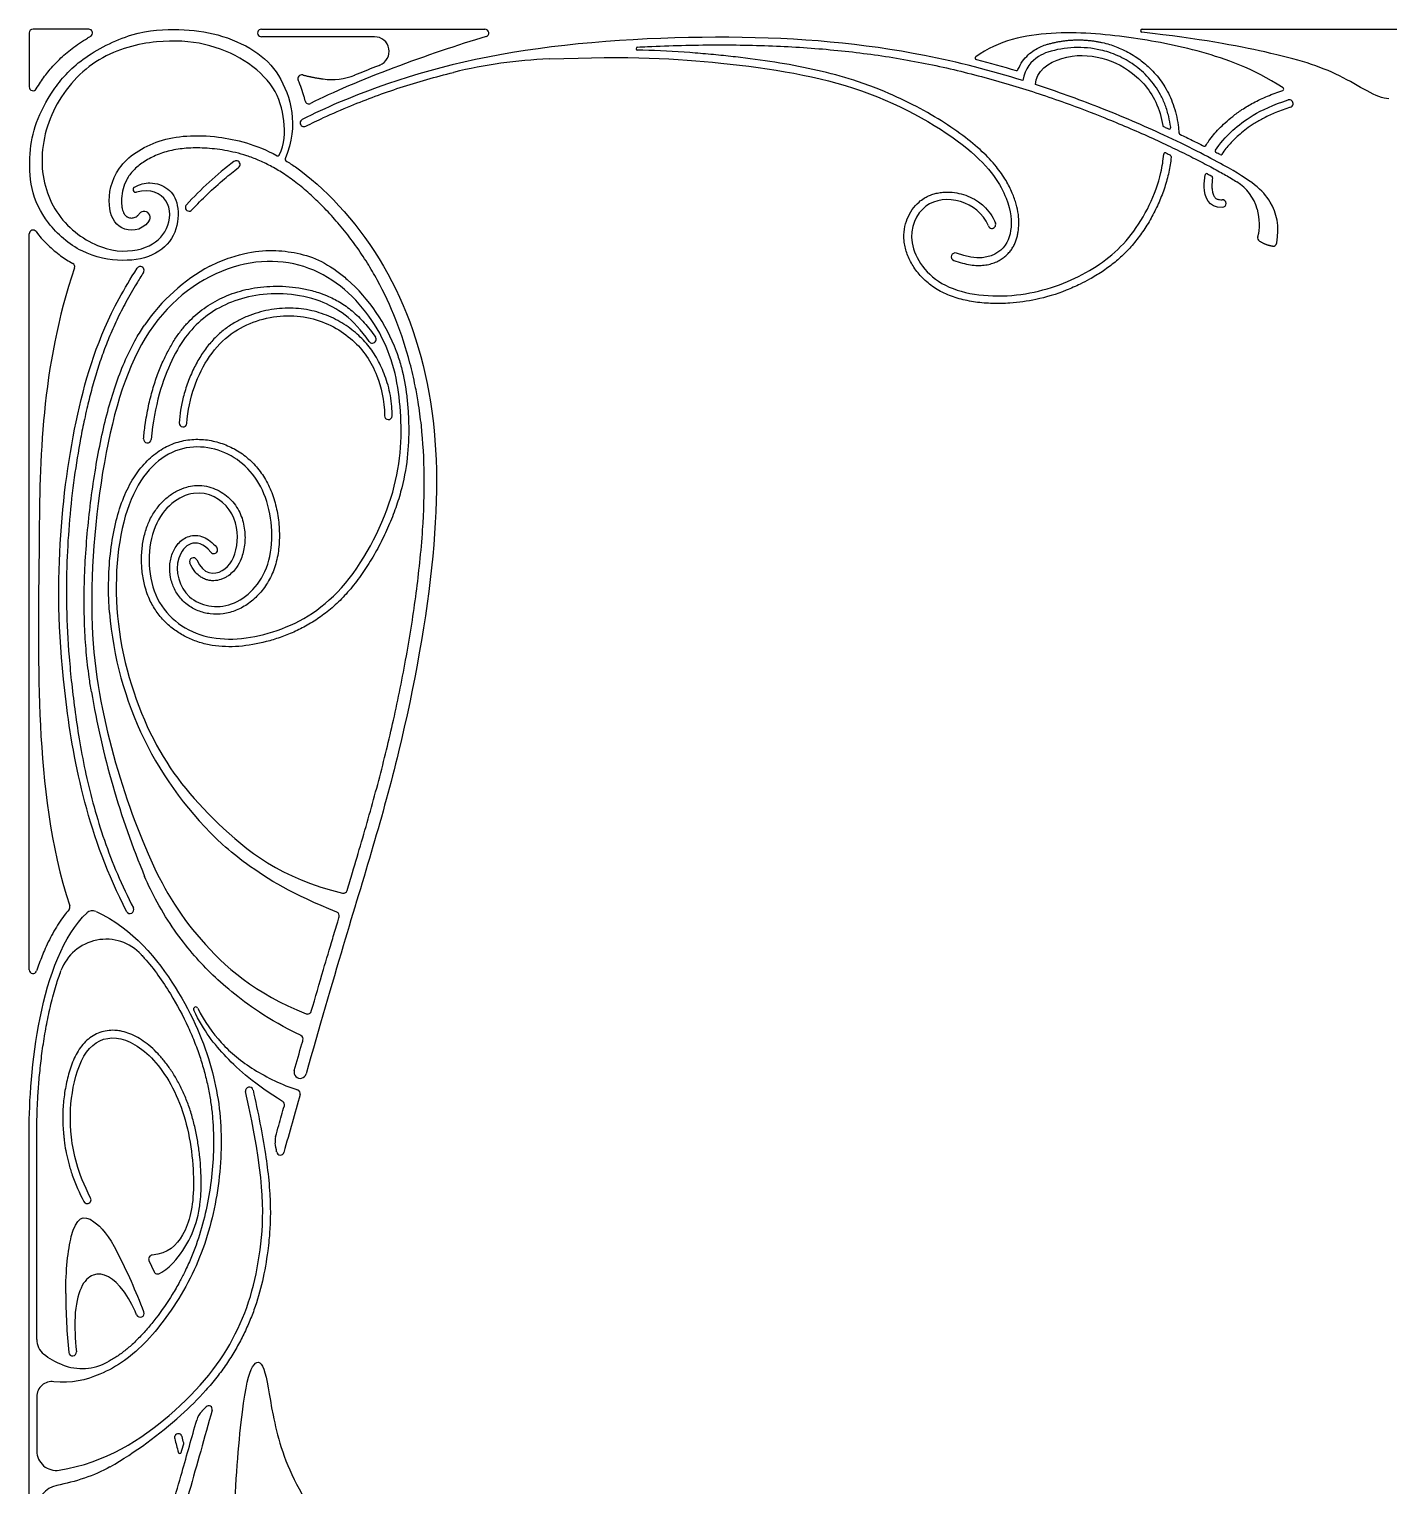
# Model space of a CAD drawing. Header units: millimetres. Extents: x -100 to 100, y -104 to 91.
# Drawn here: x -53.48 to -30.5, y 66.72 to 91.35 of the extents above; entities that cross this region are included whole.
import ezdxf

# ---------------------------------------------------------------- set-up
doc = ezdxf.new("R2010")
doc.units = ezdxf.units.MM
doc.header["$MEASUREMENT"] = 0
doc.layers.add('Layer 03', color=5, linetype='Continuous')

msp = doc.modelspace()

# ---------------------------------------------------------------- linework, layer by layer
at = {"layer": 'Layer 03'}
for p, q in [((-53.481, 91.287), (-53.481, 90.376)), ((-52.475, 91.352), (-53.416, 91.352)), ((-49.554, 91.352), (-45.776, 91.352)), ((-47.642, 91.223), (-49.554, 91.223)), ((-34.666, 91.352), (-30.495, 91.352)), ((-30.495, 91.352), (-26.324, 91.352)), ((-48.9, 89.768), (-48.9, 89.767)), ((-50.84, 88.332), (-50.84, 88.332)), ((-53.481, 75.449), (-53.481, 87.89)), ((-51.614, 87.337), (-51.614, 87.337)), ((-53.481, 62.959), (-53.481, 72.735)), ((-53.352, 69.2), (-53.352, 72.735)), ((-51.456, 70.535), (-51.37, 70.345)), ((-53.352, 68.233), (-53.352, 67.315))]:
    msp.add_line(p, q, dxfattribs=at)
for centre, radius, start, end in [((-53.416, 91.287), 0.0645, 90, 180), ((-52.475, 91.287), 0.0645, 299.6212, 90), ((-49.554, 91.287), 0.0645, 90, 238.6976), ((-49.554, 91.287), 0.0645, 238.6976, 270), ((-47.642, 90.976), 0.247, 291.1677, 90.0002), ((-45.776, 91.287), 0.0645, 286.4208, 90), ((-34.666, 91.326), 0.0258, 90, 263.4278), ((-43.196, 91.022), 0.0258, 93.1375, 268.833), ((-37.462, 90.864), 0.0258, 125.7239, 255.6041), ((-35.747, 89.318), 1.723, 77.3118, 107.2564), ((-44.377, 82.759), 8.095, 92.2374, 103.7803), ((-36.789, 90.676), 0.0258, 253.278, 337.884), ((-48.873, 90.515), 0.0645, 75.7777, 204.3311), ((-48.366, 91.521), 1.022, 261.7731, 292.4586), ((-53.416, 90.376), 0.0645, 180, 254.7076), ((-53.416, 90.376), 0.0645, 254.7076, 328.3338), ((-48.752, 90.154), 0.0645, 192.7558, 297.0007), ((-32.298, 90.34), 0.0258, 288.6233, 57.5904), ((-32.178, 90.094), 0.0645, 288.1527, 108.1527), ((-48.835, 89.768), 0.0645, 116.7289, 180.6648), ((-48.835, 89.768), 0.0645, 180.6642, 296.7285), ((-34.293, 89.728), 0.0258, 189.2476, 245.2608), ((-34.209, 89.689), 0.0258, 244.993, 7.6841), ((-34.017, 89.599), 0.0258, 184.6565, 244.3588), ((-49.275, 89.235), 0.0258, 241.5771, 333.9088), ((-49.129, 89.15), 0.0258, 157.1469, 238.4034), ((-34.275, 89.236), 0.0258, 64.5926, 175.2788), ((-34.201, 89.2), 0.0258, 354.5368, 64.335), ((-33.613, 89.398), 0.0258, 242.8943, 328.133), ((-33.406, 89.29), 0.0258, 147.3105, 242.0102), ((-33.337, 89.253), 0.0258, 241.6791, 326.9723), ((-49.98, 89.062), 0.0645, 74.9178, 127.2476), ((-49.98, 89.062), 0.0645, 307.2413, 74.9091), ((-33.573, 88.883), 0.0258, 61.826, 169.1113), ((-51.679, 88.64), 0.0458, 122.3521, 285.2969), ((-33.502, 88.844), 0.0258, 350.7367, 61.4508), ((-33.475, 88.111), 0.777, 14.721, 58.0011), ((-33.312, 88.404), 0.0645, 272.6543, 92.6543), ((-51.538, 88.168), 0.103, 322.3058, 142.3058), ((-50.776, 88.339), 0.0645, 137.0721, 186.3487), ((-50.776, 88.339), 0.0645, 186.3479, 317.0773), ((-53.416, 87.89), 0.0645, 37.2809, 180), ((-37.206, 88.048), 0.0645, 201.9038, 21.9038), ((-32.65, 87.826), 0.0645, 166.2205, 236.5293), ((-32.452, 87.748), 0.0645, 261.0136, 349.9409), ((-37.829, 87.503), 0.0645, 69.9114, 249.9114), ((-52.773, 87.335), 0.0645, 341.02, 61.8025), ((-51.602, 87.274), 0.0645, 100.4056, 147.1616), ((-51.602, 87.274), 0.0645, 327.1618, 100.4063), ((-48.931, 84.576), 3.146, 118.4115, 145.627), ((-50.143, 84.838), 3.061, 20.3928, 48.2327), ((-47.681, 86.109), 0.0645, 214.671, 34.671), ((-47.411, 84.815), 0.0645, 179.2932, 359.2932), ((-50.881, 84.691), 0.0645, 175.8778, 355.8668), ((-51.483, 84.42), 0.0645, 174.6057, 354.6057), ((-50.36, 82.549), 0.0645, 220.438, 40.438), ((-50.705, 82.351), 0.0645, 24.0498, 204.0498), ((-46.187, 81.957), 5.953, 184.498, 227.4827), ((-38.429, 82.492), 14.194, 189.4941, 202.6441), ((-48.168, 76.809), 0.0645, 257.0394, 343.2645), ((-52.856, 76.509), 0.0645, 319.2006, 18.1776), ((-52.41, 76.312), 0.137, 64.7101, 133.3093), ((-51.777, 76.465), 0.0645, 207.3777, 27.3777), ((-48.302, 76.364), 0.0645, 343.2663, 68.1623), ((-52.181, 75.154), 0.812, 42.691, 159.7913), ((-53.416, 75.449), 0.0645, 180, 341.5514), ((-50.666, 74.784), 0.0373, 26.2715, 206.2715), ((-48.773, 74.766), 0.0645, 248.642, 343.8539), ((-48.914, 74.279), 0.0645, 343.9908, 64.1522), ((-48.9, 73.717), 0.103, 164.1129, 344.1129), ((-49.76, 73.403), 0.0645, 12.668, 192.665), ((-48.962, 73.357), 0.0645, 344.1841, 72.0408), ((-49.229, 73.169), 0.0645, 344.2288, 58.2479), ((-49.081, 72.561), 0.243, 164.3142, 189.429), ((-49.235, 72.379), 0.0625, 188.6463, 344.3413), ((-52.499, 71.561), 0.0645, 207.1811, 27.1811), ((-52.384, 71.701), 1.803, 317.9533, 351.4581), ((-61.581, 65.802), 10.758, 21.0558, 26.9419), ((-51.397, 70.561), 0.0645, 95.4603, 204.4008), ((-51.311, 70.372), 0.0645, 204.4008, 299.82), ((-43.088, 69.983), 9.774, 180.0387, 185.8955), ((-51.603, 69.643), 0.0665, 202.9412, 21.0558), ((-53.026, 69.2), 0.325, 180, 229.9809), ((-52.747, 68.985), 0.0645, 185.893, 5.729), ((-52.591, 69.627), 0.919, 249.1801, 298.6282), ((-53.096, 68.233), 0.255, 82.3464, 179.9996), ((-50.312, 67.743), 0.349, 134.9748, 164.348), ((-50.446, 68.02), 0.06, 344.3758, 136.0302), ((-55.732, 73.272), 7.201, 300.159, 311.9807), ((-50.959, 67.54), 0.0645, 14.9902, 194.9935), ((-53.023, 67.315), 0.329, 179.9999, 278.9091), ((-50.935, 67.297), 0.0258, 194.769, 344.2664), ((-50.893, 67.443), 0.0258, 344.2786, 14.8904), ((-52.929, 66.317), 0.423, 101.4645, 180)]:
    msp.add_arc(centre, radius, start, end, dxfattribs=at)
for points, knots in [([(-51.703, 88.679), (-51.612, 88.737), (-51.4, 88.777), (-51.114, 88.674), (-50.944, 88.412), (-50.969, 87.895), (-51.307, 87.522), (-51.877, 87.399), (-52.61, 87.536), (-53.206, 88.065), (-53.475, 88.654), (-53.481, 89.265), (-53.389, 89.764), (-53.095, 90.323), (-52.647, 90.854), (-51.726, 91.326), (-50.918, 91.365), (-50.297, 91.287), (-49.637, 91.007), (-49.242, 90.604), (-48.992, 89.978), (-49.03, 89.453), (-49.153, 89.16)], [4533.572886, 4533.572886, 4533.572886, 4533.572886, 4535.377105, 4537.842218, 4540.307331, 4542.772444, 4545.237557, 4547.70267, 4550.167782, 4552.632895, 4555.098008, 4557.563121, 4560.028234, 4562.493347, 4564.95846, 4567.423573, 4569.888685, 4572.353798, 4574.818911, 4577.284024, 4579.749137, 4582.158384, 4582.158384, 4582.158384, 4582.158384]), ([(-53.361, 90.342), (-53.338, 90.38), (-53.27, 90.486), (-53.145, 90.657), (-52.968, 90.851), (-52.792, 91.002), (-52.631, 91.117), (-52.525, 91.184), (-52.462, 91.221), (-52.444, 91.231)], [-125.574604, -125.574604, -125.574604, -125.574604, -125.056202, -124.113016, -123.11215, -122.012085, -121.418934, -120.80395, -120.56336, -120.56336, -120.56336, -120.56336]), ([(-49.252, 89.224), (-49.161, 89.408), (-49.145, 89.823), (-49.306, 90.375), (-49.816, 90.85), (-50.498, 91.13), (-51.285, 91.187), (-52.338, 90.94), (-53.138, 90.062), (-53.357, 88.97), (-52.986, 88.059), (-52.158, 87.544), (-51.456, 87.624), (-51.112, 87.94), (-51.061, 88.483), (-51.428, 88.661), (-51.666, 88.596)], [4488.522848, 4488.522848, 4488.522848, 4488.522848, 4491.601029, 4494.813236, 4498.025442, 4501.237649, 4504.449856, 4507.662062, 4510.874269, 4514.086476, 4517.298682, 4520.510889, 4523.723096, 4526.935302, 4530.147509, 4533.067752, 4533.067752, 4533.067752, 4533.067752]), ([(-36.685, 90.483), (-37.218, 90.648), (-38.798, 91.06), (-41.525, 91.3), (-45.493, 91.067), (-47.651, 90.393), (-48.667, 89.925), (-48.864, 89.826)], [1390.465528, 1390.465528, 1390.465528, 1390.465528, 1395.910581, 1405.887777, 1415.864973, 1425.842169, 1428.363608, 1428.363608, 1428.363608, 1428.363608]), ([(-32.284, 90.362), (-32.807, 90.694), (-33.726, 91.013), (-34.863, 91.226), (-36.18, 91.349), (-37.09, 91.163), (-37.477, 90.885)], [307.847438, 307.847438, 307.847438, 307.847438, 312.974398, 318.459595, 323.944793, 329.228873, 329.228873, 329.228873, 329.228873]), ([(-35.34, 91.125), (-35.299, 91.116), (-35.182, 91.085), (-34.983, 91.009), (-34.762, 90.883), (-34.549, 90.714), (-34.392, 90.543), (-34.278, 90.374), (-34.202, 90.232), (-34.138, 90.076), (-34.089, 89.907), (-34.058, 89.746), (-34.047, 89.64), (-34.043, 89.596)], [338.323107, 338.323107, 338.323107, 338.323107, 338.811702, 339.727785, 340.799032, 341.752939, 342.889412, 343.490405, 344.114361, 344.763807, 345.442993, 346.161177, 346.673193, 346.673193, 346.673193, 346.673193]), ([(-30.495, 90.176), (-30.697, 90.176), (-31.293, 90.614), (-32.361, 90.942), (-33.683, 91.187), (-34.669, 91.3)], [386.54116, 386.54116, 386.54116, 386.54116, 392.893825, 399.246491, 404.766156, 404.766156, 404.766156, 404.766156]), ([(-44.693, 90.848), (-43.307, 90.902), (-41.634, 90.801), (-39.332, 90.435), (-37.39, 89.288), (-36.889, 88.441), (-36.854, 87.927), (-37.028, 87.545), (-37.446, 87.432), (-37.807, 87.564)], [1445.811034, 1445.811034, 1445.811034, 1445.811034, 1451.151126, 1457.295503, 1463.439881, 1469.584259, 1475.728637, 1481.873015, 1488.017392, 1488.017392, 1488.017392, 1488.017392]), ([(-43.198, 91.048), (-43.141, 91.051), (-42.701, 91.074), (-42.075, 91.089), (-41.326, 91.083), (-40.615, 91.059), (-39.758, 90.998), (-38.922, 90.885), (-38.272, 90.763), (-37.636, 90.621), (-36.864, 90.412), (-36.034, 90.137), (-35.26, 89.843), (-34.67, 89.59), (-34.199, 89.372), (-33.887, 89.22), (-33.609, 89.078), (-33.369, 88.949), (-33.191, 88.848), (-33.094, 88.789), (-33.063, 88.77)], [1524.557503, 1524.557503, 1524.557503, 1524.557503, 1525.215447, 1529.682407, 1531.839211, 1533.929896, 1537.951361, 1541.828591, 1543.739817, 1545.643238, 1549.401549, 1553.038584, 1555.81249, 1559.031904, 1560.500134, 1561.850732, 1563.065686, 1564.126761, 1565.020101, 1565.444951, 1565.444951, 1565.444951, 1565.444951]), ([(-37.851, 87.443), (-37.803, 87.425), (-37.71, 87.395), (-37.574, 87.366), (-37.45, 87.355), (-37.337, 87.359), (-37.235, 87.378), (-37.146, 87.408), (-37.067, 87.448), (-37, 87.494), (-36.942, 87.545), (-36.892, 87.602), (-36.851, 87.662), (-36.807, 87.746), (-36.779, 87.835), (-36.757, 87.948), (-36.746, 88.069), (-36.755, 88.226), (-36.793, 88.4), (-36.862, 88.592), (-36.97, 88.808), (-37.138, 89.046), (-37.381, 89.304), (-37.712, 89.574), (-38.127, 89.85), (-38.616, 90.12), (-39.096, 90.334), (-39.613, 90.517), (-40.158, 90.663), (-40.798, 90.786), (-41.344, 90.86), (-41.733, 90.903), (-42.018, 90.931), (-42.457, 90.969), (-42.871, 90.989), (-43.166, 90.996), (-43.197, 90.997)], [1488.80279, 1488.80279, 1488.80279, 1488.80279, 1489.402208, 1489.9356, 1490.414498, 1490.848741, 1491.246433, 1491.612752, 1491.950644, 1492.262775, 1492.561321, 1492.850652, 1493.132583, 1493.4085, 1493.948386, 1494.21533, 1494.752694, 1495.358987, 1496.036504, 1496.81101, 1497.731647, 1498.841943, 1500.191121, 1501.84221, 1503.798266, 1505.987875, 1508.333657, 1509.899747, 1512.363112, 1514.888794, 1517.483069, 1518.766671, 1519.435973, 1520.815283, 1523.89815, 1524.250856, 1524.250856, 1524.250856, 1524.250856]), ([(-36.765, 90.667), (-36.742, 90.721), (-36.694, 90.809), (-36.598, 90.917), (-36.469, 91.016), (-36.364, 91.066), (-36.296, 91.087)], [332.306512, 332.306512, 332.306512, 332.306512, 332.91934, 333.478157, 333.991962, 334.829675, 334.829675, 334.829675, 334.829675]), ([(-36.258, 90.964), (-36.314, 90.946), (-36.492, 90.862), (-36.645, 90.692), (-36.685, 90.483)], [1387.870404, 1387.870404, 1387.870404, 1387.870404, 1388.652816, 1390.465528, 1390.465528, 1390.465528, 1390.465528]), ([(-36.471, 90.415), (-36.463, 90.642), (-36.029, 90.935), (-35.33, 90.91), (-34.734, 90.595), (-34.411, 90.154), (-34.33, 89.794), (-34.318, 89.724)], [1360.948963, 1360.948963, 1360.948963, 1360.948963, 1364.60624, 1368.263518, 1371.920795, 1375.578073, 1376.408276, 1376.408276, 1376.408276, 1376.408276]), ([(-34.183, 89.693), (-34.191, 89.753), (-34.215, 89.88), (-34.27, 90.065), (-34.349, 90.241), (-34.444, 90.395), (-34.553, 90.53), (-34.711, 90.684), (-34.93, 90.841), (-35.171, 90.947), (-35.321, 90.989), (-35.368, 90.999)], [1377.078866, 1377.078866, 1377.078866, 1377.078866, 1377.791118, 1378.581215, 1379.320144, 1380.018967, 1380.686872, 1381.330808, 1382.580406, 1383.813194, 1384.379382, 1384.379382, 1384.379382, 1384.379382]), ([(-47.975, 90.577), (-47.858, 90.625), (-47.717, 90.682), (-47.576, 90.737), (-47.553, 90.746)], [325.237067, 325.237067, 325.237067, 325.237067, 326.714341, 327.001427, 327.001427, 327.001427, 327.001427]), ([(-48.827, 90.189), (-48.828, 90.194), (-48.855, 90.297), (-48.891, 90.397), (-48.932, 90.488)], [319.921399, 319.921399, 319.921399, 319.921399, 319.990182, 321.153042, 321.153042, 321.153042, 321.153042]), ([(-48.806, 89.711), (-48.707, 89.761), (-48.454, 89.882), (-47.927, 90.111), (-47.197, 90.38), (-46.61, 90.547), (-46.306, 90.621)], [1429.149075, 1429.149075, 1429.149075, 1429.149075, 1430.44568, 1432.405047, 1435.837217, 1439.488589, 1439.488589, 1439.488589, 1439.488589]), ([(-34.299, 89.56), (-34.635, 89.716), (-35.326, 90.016), (-36.104, 90.296), (-36.471, 90.415)], [1595.428373, 1595.428373, 1595.428373, 1595.428373, 1599.970302, 1603.769286, 1603.769286, 1603.769286, 1603.769286]), ([(-33.591, 89.384), (-33.574, 89.411), (-33.508, 89.511), (-33.397, 89.64), (-33.258, 89.774), (-33.129, 89.885), (-32.972, 90), (-32.775, 90.116), (-32.544, 90.224), (-32.376, 90.287), (-32.289, 90.316)], [301.295145, 301.295145, 301.295145, 301.295145, 301.655153, 302.689489, 303.265143, 303.91121, 304.661967, 305.535417, 306.558042, 307.622348, 307.622348, 307.622348, 307.622348]), ([(-33.427, 89.304), (-33.356, 89.415), (-33.137, 89.668), (-32.704, 89.99), (-32.198, 90.155)], [64.309652, 64.309652, 64.309652, 64.309652, 66.30661, 68.995756, 68.995756, 68.995756, 68.995756]), ([(-32.158, 90.033), (-32.242, 90.005), (-32.395, 89.95), (-32.6, 89.856), (-32.766, 89.763), (-32.899, 89.671), (-33.009, 89.581), (-33.127, 89.472), (-33.23, 89.361), (-33.295, 89.271), (-33.316, 89.239)], [69.781154, 69.781154, 69.781154, 69.781154, 70.811745, 71.673506, 72.397592, 73.015305, 73.558021, 74.048178, 74.881158, 75.325284, 75.325284, 75.325284, 75.325284]), ([(-34.304, 89.705), (-34.284, 89.696), (-34.256, 89.683), (-34.228, 89.67), (-34.22, 89.666)], [1376.5060378, 1376.5060378, 1376.5060378, 1376.5060378, 1376.7575751, 1376.8647302, 1376.8647302, 1376.8647302, 1376.8647302]), ([(-51.457, 88.104), (-51.594, 87.926), (-51.975, 87.926), (-52.18, 88.33), (-52.056, 89.035), (-51.325, 89.529), (-50.402, 89.592), (-49.648, 89.407), (-49.287, 89.212)], [5118.953641, 5118.953641, 5118.953641, 5118.953641, 5131.390708, 5143.827781, 5156.264854, 5168.701927, 5181.139, 5190.876612, 5190.876612, 5190.876612, 5190.876612]), ([(-32.389, 87.737), (-32.339, 88.021), (-32.456, 88.504), (-32.924, 88.874), (-33.897, 89.374), (-34.299, 89.56)], [1571.377038, 1571.377038, 1571.377038, 1571.377038, 1580.015909, 1589.993106, 1595.428373, 1595.428373, 1595.428373, 1595.428373]), ([(-34.029, 89.575), (-33.957, 89.541), (-33.822, 89.475), (-33.688, 89.408), (-33.624, 89.375)], [346.777394, 346.777394, 346.777394, 346.777394, 347.694909, 348.526237, 348.526237, 348.526237, 348.526237]), ([(-48.106, 76.791), (-48.076, 76.892), (-47.942, 77.338), (-47.709, 78.127), (-47.48, 78.988), (-47.318, 79.682), (-47.206, 80.212), (-47.103, 80.752), (-47.012, 81.289), (-46.936, 81.816), (-46.873, 82.348), (-46.815, 83.008), (-46.789, 83.781), (-46.828, 84.503), (-46.896, 85.008), (-46.96, 85.36), (-47.068, 85.828), (-47.265, 86.436), (-47.524, 86.994), (-47.735, 87.355), (-47.891, 87.597), (-48.064, 87.838), (-48.283, 88.106), (-48.509, 88.351), (-48.737, 88.568), (-48.963, 88.757), (-49.183, 88.915), (-49.396, 89.04), (-49.601, 89.138), (-49.798, 89.212), (-49.987, 89.266), (-50.169, 89.303), (-50.345, 89.328), (-50.563, 89.346), (-50.816, 89.346), (-51.096, 89.304), (-51.342, 89.223), (-51.552, 89.11), (-51.695, 88.993), (-51.772, 88.902), (-51.807, 88.851), (-51.852, 88.775), (-51.899, 88.656), (-51.923, 88.505), (-51.921, 88.391), (-51.909, 88.316), (-51.895, 88.269), (-51.879, 88.234), (-51.86, 88.208), (-51.842, 88.191), (-51.827, 88.181), (-51.809, 88.171), (-51.784, 88.162), (-51.752, 88.158), (-51.72, 88.16), (-51.687, 88.17), (-51.652, 88.193), (-51.631, 88.216), (-51.62, 88.231)], [5052.448534, 5052.448534, 5052.448534, 5052.448534, 5053.673076, 5057.872291, 5062.012117, 5064.027158, 5066.166831, 5068.306955, 5070.424527, 5072.496702, 5074.500854, 5076.652696, 5080.208185, 5083.487825, 5085.053383, 5086.126491, 5087.654795, 5090.640312, 5093.535791, 5094.799804, 5095.502423, 5096.889476, 5098.240189, 5099.531807, 5100.756887, 5101.905291, 5102.953659, 5103.906046, 5104.779421, 5105.589105, 5106.348801, 5107.065462, 5107.752051, 5108.407042, 5109.608587, 5110.690365, 5111.687959, 5112.616086, 5113.449893, 5113.822956, 5113.999391, 5114.173347, 5114.846776, 5115.480044, 5115.939422, 5116.169823, 5116.356896, 5116.505335, 5116.624417, 5116.729805, 5116.783809, 5116.841805, 5116.966717, 5117.09198, 5117.21277, 5117.3366, 5117.487508, 5117.697004, 5117.697004, 5117.697004, 5117.697004]), ([(-34.175, 89.198), (-34.175, 89.194), (-34.184, 89.105), (-34.212, 88.93), (-34.281, 88.676), (-34.377, 88.425), (-34.496, 88.183), (-34.634, 87.954), (-34.789, 87.745), (-34.959, 87.557), (-35.144, 87.392), (-35.343, 87.248), (-35.534, 87.132), (-35.736, 87.028), (-36.033, 86.896), (-36.429, 86.775), (-36.851, 86.716), (-37.193, 86.709), (-37.481, 86.732), (-37.758, 86.787), (-38.015, 86.879), (-38.238, 87.013), (-38.42, 87.179), (-38.558, 87.367), (-38.637, 87.535), (-38.675, 87.672), (-38.696, 87.805), (-38.691, 87.967), (-38.643, 88.147), (-38.558, 88.304), (-38.456, 88.419), (-38.36, 88.491), (-38.28, 88.533), (-38.204, 88.563), (-38.123, 88.584), (-38.015, 88.6), (-37.879, 88.599), (-37.723, 88.57), (-37.572, 88.517), (-37.444, 88.445), (-37.327, 88.351), (-37.224, 88.232), (-37.169, 88.128), (-37.146, 88.073)], [355.898773, 355.898773, 355.898773, 355.898773, 355.945973, 356.93309, 357.957834, 359.003351, 360.054249, 361.093815, 362.105597, 363.082013, 364.036388, 364.983785, 365.938112, 366.631424, 367.627864, 369.709861, 371.435171, 372.564324, 373.688782, 374.78646, 375.844145, 376.851805, 377.801014, 378.697744, 379.54549, 379.952302, 380.348147, 381.103072, 381.819356, 382.505471, 383.169179, 383.586557, 383.904521, 384.217818, 384.527763, 384.879409, 385.491382, 386.102504, 386.717448, 387.344464, 387.802565, 388.464631, 389.161352, 389.161352, 389.161352, 389.161352]), ([(-37.266, 88.024), (-37.355, 88.246), (-37.721, 88.509), (-38.377, 88.466), (-38.706, 87.766), (-38.121, 86.897), (-36.752, 86.772), (-35.627, 87.164), (-34.806, 87.796), (-34.38, 88.669), (-34.309, 89.136), (-34.301, 89.238)], [389.94675, 389.94675, 389.94675, 389.94675, 393.604027, 397.261304, 400.918581, 404.575859, 408.233136, 411.890414, 415.547691, 419.204968, 420.254256, 420.254256, 420.254256, 420.254256]), ([(-50.019, 89.114), (-50.164, 89.004), (-50.441, 88.774), (-50.7, 88.516), (-50.823, 88.383)], [103.13411, 103.13411, 103.13411, 103.13411, 105.289494, 107.399231, 107.399231, 107.399231, 107.399231]), ([(-50.729, 88.295), (-50.644, 88.387), (-50.466, 88.568), (-50.202, 88.806), (-50.022, 88.95), (-49.941, 89.011)], [108.184704, 108.184704, 108.184704, 108.184704, 109.63622, 111.14323, 112.315238, 112.315238, 112.315238, 112.315238]), ([(-49.143, 89.128), (-49.089, 89.096), (-48.56, 88.748), (-47.444, 87.577), (-46.587, 85.27), (-46.546, 82.583), (-47.183, 79.049), (-47.996, 76.479), (-48.577, 74.473), (-48.8, 73.689)], [4582.300203, 4582.300203, 4582.300203, 4582.300203, 4583.709752, 4596.146823, 4608.583895, 4621.020966, 4633.458037, 4645.895108, 4652.85677, 4652.85677, 4652.85677, 4652.85677]), ([(-33.309, 88.339), (-33.55, 88.328), (-33.633, 88.58), (-33.611, 88.821), (-33.599, 88.887)], [31.200212, 31.200212, 31.200212, 31.200212, 33.889358, 34.933046, 34.933046, 34.933046, 34.933046]), ([(-33.561, 88.905), (-33.541, 88.895), (-33.517, 88.882), (-33.493, 88.869), (-33.489, 88.866)], [35.1202936, 35.1202936, 35.1202936, 35.1202936, 35.385032, 35.4368699, 35.4368699, 35.4368699, 35.4368699]), ([(-33.476, 88.84), (-33.484, 88.79), (-33.49, 88.713), (-33.481, 88.614), (-33.467, 88.558), (-33.451, 88.525), (-33.439, 88.508), (-33.427, 88.495), (-33.409, 88.483), (-33.386, 88.474), (-33.354, 88.468), (-33.329, 88.467), (-33.315, 88.468)], [28.56749, 28.56749, 28.56749, 28.56749, 29.151034, 29.462332, 29.720791, 29.823509, 29.882044, 29.959603, 30.035612, 30.126481, 30.248577, 30.414814, 30.414814, 30.414814, 30.414814]), ([(-53.365, 87.929), (-53.357, 87.918), (-53.294, 87.837), (-53.162, 87.693), (-52.961, 87.523), (-52.815, 87.43), (-52.743, 87.391)], [702.82589, 702.82589, 702.82589, 702.82589, 702.982334, 704.020545, 705.092258, 706.036685, 706.036685, 706.036685, 706.036685]), ([(-50.646, 82.378), (-50.535, 82.127), (-50.17, 82.119), (-49.916, 82.582), (-49.997, 83.277), (-50.682, 83.666), (-51.483, 83.074), (-51.494, 81.674), (-50.577, 80.959), (-49.361, 81.074), (-48.157, 81.724), (-47.221, 83.475), (-47.151, 84.928), (-47.399, 86.146), (-48.353, 87.301), (-49.809, 87.586), (-51.452, 86.625), (-52.222, 84.527), (-52.533, 81.42), (-52.182, 79.326), (-51.48, 77.286), (-50.727, 75.995), (-49.662, 75.045), (-48.797, 74.706)], [4783.643999, 4783.643999, 4783.643999, 4783.643999, 4789.674356, 4795.704715, 4801.735074, 4807.765433, 4813.795792, 4819.826152, 4825.856511, 4831.88687, 4837.917229, 4843.947589, 4849.977948, 4856.008307, 4862.038666, 4868.069025, 4874.099385, 4880.129744, 4886.160103, 4892.190462, 4898.220821, 4904.251181, 4910.133617, 4910.133617, 4910.133617, 4910.133617]), ([(-50.428, 87.343), (-50.299, 87.412), (-49.963, 87.541), (-49.517, 87.628), (-49.104, 87.6), (-48.691, 87.511), (-48.366, 87.333), (-48.16, 87.169), (-48.105, 87.12)], [4714.186238, 4714.186238, 4714.186238, 4714.186238, 4715.302082, 4717.39336, 4719.484638, 4721.575916, 4723.667194, 4724.535205, 4724.535205, 4724.535205, 4724.535205]), ([(-52.712, 87.314), (-53.291, 85.631), (-53.308, 82.37), (-53.356, 79.67), (-53.13, 77.552), (-52.794, 76.529)], [706.389165, 706.389165, 706.389165, 706.389165, 720.511316, 734.780808, 748.889429, 748.889429, 748.889429, 748.889429]), ([(-51.834, 76.436), (-52.48, 77.682), (-52.973, 80.185), (-53.016, 82.707), (-52.702, 84.9), (-52.272, 86.283), (-51.767, 87.137), (-51.656, 87.309)], [523.04938, 523.04938, 523.04938, 523.04938, 533.026576, 543.003772, 552.980968, 562.958164, 565.457039, 565.457039, 565.457039, 565.457039]), ([(-51.548, 87.239), (-51.588, 87.176), (-51.691, 87.011), (-51.845, 86.744), (-52, 86.438), (-52.133, 86.138), (-52.248, 85.841), (-52.346, 85.543), (-52.432, 85.242), (-52.497, 84.978), (-52.557, 84.708), (-52.635, 84.321), (-52.764, 83.523), (-52.847, 82.569), (-52.856, 81.555), (-52.82, 80.865), (-52.763, 80.272), (-52.704, 79.788), (-52.627, 79.279), (-52.523, 78.746), (-52.387, 78.196), (-52.213, 77.632), (-51.994, 77.06), (-51.817, 76.683), (-51.72, 76.495)], [479.0676, 479.0676, 479.0676, 479.0676, 479.936184, 481.328274, 482.651611, 483.919089, 485.148835, 486.358346, 487.564075, 488.781277, 489.523014, 490.781325, 493.380227, 498.916168, 501.90429, 505.169364, 506.944132, 508.833629, 510.836607, 512.941536, 515.139812, 517.426278, 519.799835, 522.263982, 522.263982, 522.263982, 522.263982]), ([(-51.548, 84.426), (-51.54, 84.505), (-51.518, 84.691), (-51.469, 84.971), (-51.398, 85.254), (-51.315, 85.507), (-51.223, 85.731), (-51.125, 85.929), (-51.022, 86.106), (-50.912, 86.263), (-50.792, 86.401), (-50.664, 86.524), (-50.526, 86.633), (-50.378, 86.73), (-50.218, 86.813), (-49.986, 86.909), (-49.664, 86.989), (-49.245, 87.019), (-48.881, 86.98), (-48.614, 86.909), (-48.418, 86.836), (-48.223, 86.739), (-48.01, 86.587), (-47.807, 86.387), (-47.686, 86.231), (-47.628, 86.146)], [210.531861, 210.531861, 210.531861, 210.531861, 211.459096, 212.703872, 213.833835, 214.860829, 215.794677, 216.64585, 217.432812, 218.17078, 218.874626, 219.557938, 220.234055, 220.91725, 221.613664, 222.328097, 223.832648, 225.462456, 227.187056, 228.074166, 228.674731, 229.607722, 230.606994, 231.710016, 232.906456, 232.906456, 232.906456, 232.906456]), ([(-47.734, 86.073), (-48.002, 86.46), (-48.609, 86.872), (-49.709, 86.92), (-50.54, 86.544), (-51.077, 85.879), (-51.364, 85), (-51.419, 84.414)], [233.691794, 233.691794, 233.691794, 233.691794, 237.581035, 242.414194, 247.247352, 252.080511, 256.629117, 256.629117, 256.629117, 256.629117]), ([(-47.346, 84.814), (-47.345, 84.866), (-47.349, 84.981), (-47.371, 85.155), (-47.411, 85.328), (-47.463, 85.487), (-47.522, 85.633), (-47.59, 85.769), (-47.667, 85.895), (-47.755, 86.012), (-47.855, 86.122), (-47.967, 86.224), (-48.135, 86.354), (-48.377, 86.493), (-48.706, 86.606), (-49.066, 86.646), (-49.374, 86.62), (-49.618, 86.561), (-49.799, 86.498), (-49.975, 86.413), (-50.145, 86.305), (-50.305, 86.172), (-50.453, 86.012), (-50.587, 85.824), (-50.704, 85.612), (-50.803, 85.378), (-50.897, 85.073), (-50.935, 84.841), (-50.946, 84.695)], [254.810598, 254.810598, 254.810598, 254.810598, 255.415928, 256.151721, 256.840421, 257.485527, 258.091404, 258.674343, 259.244078, 259.809902, 260.380841, 260.966252, 261.57382, 262.849322, 264.195253, 265.59816, 267.040353, 267.773363, 268.514456, 269.269105, 270.043506, 270.846038, 271.686771, 272.577208, 273.519405, 274.505195, 275.525729, 277.227174, 277.227174, 277.227174, 277.227174]), ([(-50.817, 84.686), (-50.786, 85.115), (-50.47, 85.964), (-49.658, 86.502), (-48.696, 86.545), (-47.953, 86.114), (-47.605, 85.592), (-47.472, 85.08), (-47.475, 84.815)], [231.72403, 231.72403, 231.72403, 231.72403, 235.356614, 239.270366, 243.184119, 247.097871, 251.011623, 254.025416, 254.025416, 254.025416, 254.025416]), ([(-52.429, 80.151), (-52.442, 80.232), (-52.477, 80.454), (-52.519, 80.826), (-52.546, 81.25), (-52.553, 81.615), (-52.549, 82.002), (-52.531, 82.432), (-52.489, 82.954), (-52.428, 83.477), (-52.35, 83.989), (-52.256, 84.479), (-52.144, 84.94), (-52.013, 85.368), (-51.859, 85.763), (-51.696, 86.088), (-51.578, 86.278), (-51.528, 86.352)], [4683.673504, 4683.673504, 4683.673504, 4683.673504, 4684.63108, 4686.284209, 4688.024407, 4689.572795, 4690.534198, 4692.525589, 4694.571788, 4696.628242, 4698.650211, 4700.593629, 4702.43011, 4704.162021, 4705.798299, 4707.351672, 4708.393031, 4708.393031, 4708.393031, 4708.393031]), ([(-47.275, 85.904), (-47.27, 85.891), (-47.237, 85.802), (-47.161, 85.555), (-47.103, 85.231), (-47.074, 84.901), (-47.058, 84.552), (-47.078, 84.089), (-47.169, 83.613), (-47.295, 83.218), (-47.419, 82.912), (-47.566, 82.61), (-47.733, 82.319), (-47.917, 82.047), (-48.115, 81.803), (-48.327, 81.593), (-48.548, 81.417), (-48.775, 81.272), (-49.005, 81.157), (-49.237, 81.065), (-49.544, 80.972), (-49.854, 80.916), (-50.162, 80.908), (-50.386, 80.929), (-50.604, 80.98), (-50.811, 81.061), (-51.002, 81.173), (-51.174, 81.314), (-51.322, 81.485), (-51.445, 81.691), (-51.529, 81.922), (-51.574, 82.167), (-51.586, 82.406), (-51.568, 82.641), (-51.527, 82.83), (-51.48, 82.968), (-51.439, 83.063), (-51.375, 83.18), (-51.277, 83.316), (-51.138, 83.45), (-50.984, 83.55), (-50.832, 83.611), (-50.703, 83.635), (-50.578, 83.639), (-50.446, 83.62), (-50.254, 83.55), (-50.091, 83.43), (-49.971, 83.276), (-49.904, 83.149), (-49.861, 83.018), (-49.829, 82.844), (-49.83, 82.672), (-49.86, 82.509), (-49.9, 82.38), (-49.962, 82.262), (-50.046, 82.163), (-50.12, 82.105), (-50.187, 82.068), (-50.26, 82.039), (-50.341, 82.024), (-50.423, 82.029), (-50.487, 82.043), (-50.549, 82.07), (-50.616, 82.114), (-50.697, 82.196), (-50.741, 82.274), (-50.764, 82.325)], [4730.300467, 4730.300467, 4730.300467, 4730.300467, 4730.457704, 4731.408298, 4733.305598, 4734.271307, 4735.263559, 4737.361657, 4739.650904, 4740.887414, 4742.175012, 4743.486724, 4744.795111, 4746.073732, 4747.298936, 4748.452205, 4749.540664, 4750.577895, 4751.574648, 4752.539017, 4753.477736, 4755.300797, 4756.185684, 4757.056157, 4757.918342, 4758.776228, 4759.631613, 4760.489646, 4761.357373, 4762.243857, 4763.273448, 4764.201231, 4765.131794, 4766.050685, 4766.943457, 4767.376646, 4767.736623, 4768.147183, 4768.932369, 4769.675353, 4770.381847, 4771.057366, 4771.578947, 4771.896969, 4772.514262, 4773.113128, 4774.262445, 4774.829406, 4775.38023, 4775.916163, 4776.437887, 4777.433664, 4777.903271, 4778.357161, 4779.002736, 4779.435781, 4779.870177, 4780.090272, 4780.31569, 4780.787491, 4781.036168, 4781.271792, 4781.539012, 4781.816277, 4782.21318, 4782.858601, 4782.858601, 4782.858601, 4782.858601]), ([(-52.122, 81.49), (-52.125, 81.526), (-52.139, 81.733), (-52.143, 82.103), (-52.103, 82.588), (-52.021, 83.034), (-51.896, 83.428), (-51.729, 83.761), (-51.526, 84.028), (-51.328, 84.198), (-51.159, 84.297), (-50.989, 84.37), (-50.811, 84.411), (-50.632, 84.42), (-50.458, 84.41), (-50.246, 84.363), (-50.009, 84.261), (-49.795, 84.117), (-49.61, 83.931), (-49.487, 83.746), (-49.406, 83.582), (-49.336, 83.403), (-49.276, 83.163), (-49.245, 82.864), (-49.255, 82.565), (-49.312, 82.279), (-49.423, 82.022), (-49.577, 81.807), (-49.763, 81.638), (-49.973, 81.52), (-50.195, 81.461), (-50.418, 81.458), (-50.628, 81.51), (-50.793, 81.602), (-50.929, 81.728), (-51.032, 81.883), (-51.099, 82.08), (-51.111, 82.254), (-51.091, 82.391), (-51.06, 82.492), (-51.016, 82.581), (-50.957, 82.662), (-50.881, 82.732), (-50.778, 82.784), (-50.657, 82.8), (-50.531, 82.771), (-50.412, 82.698), (-50.344, 82.63), (-50.311, 82.591)], [4943.678739, 4943.678739, 4943.678739, 4943.678739, 4944.098953, 4946.085269, 4947.984348, 4949.752563, 4951.353391, 4952.779684, 4954.062626, 4955.237492, 4955.795152, 4956.338291, 4957.390019, 4957.904367, 4958.413217, 4959.419413, 4960.413538, 4961.40373, 4962.407631, 4963.443907, 4963.980438, 4964.532456, 4965.676902, 4966.849155, 4968.016441, 4969.151336, 4970.229969, 4971.247298, 4972.213368, 4973.136696, 4974.022471, 4974.873977, 4975.702797, 4976.520575, 4977.047973, 4977.85576, 4978.657079, 4979.458094, 4979.861368, 4980.26864, 4980.678124, 4981.010707, 4981.431528, 4981.871323, 4982.336723, 4982.827046, 4983.352232, 4983.942408, 4983.942408, 4983.942408, 4983.942408]), ([(-50.409, 82.508), (-50.662, 82.804), (-51.098, 82.453), (-50.869, 81.65), (-50.041, 81.49), (-49.316, 82.206), (-49.387, 83.529), (-50.059, 84.272), (-51.101, 84.373), (-51.933, 83.409), (-52.117, 81.286), (-51.437, 79.215), (-50.424, 77.969), (-49.224, 76.986), (-48.182, 76.747)], [4984.727806, 4984.727806, 4984.727806, 4984.727806, 4990.348448, 4995.969093, 5001.589738, 5007.210383, 5012.831028, 5018.451673, 5024.072318, 5029.692963, 5035.313608, 5040.934253, 5046.554898, 5052.072306, 5052.072306, 5052.072306, 5052.072306]), ([(-48.278, 76.424), (-49.034, 76.727), (-49.588, 77.06), (-50.078, 77.448), (-50.21, 77.569)], [4917.376525, 4917.376525, 4917.376525, 4917.376525, 4923.944553, 4926.363461, 4926.363461, 4926.363461, 4926.363461]), ([(-48.885, 74.337), (-49.461, 74.616), (-50.135, 75.114), (-50.719, 75.686), (-51.215, 76.366), (-51.471, 76.887), (-51.529, 77.027)], [4656.541513, 4656.541513, 4656.541513, 4656.541513, 4660.705461, 4664.98598, 4669.266498, 4671.043878, 4671.043878, 4671.043878, 4671.043878]), ([(-52.807, 76.467), (-52.835, 76.435), (-52.928, 76.319), (-53.069, 76.101), (-53.205, 75.827), (-53.296, 75.6), (-53.341, 75.472), (-53.355, 75.429)], [749.146765, 749.146765, 749.146765, 749.146765, 749.644391, 750.880638, 752.153933, 753.199299, 753.72744, 753.72744, 753.72744, 753.72744]), ([(-52.351, 76.436), (-51.718, 76.136), (-50.879, 75.093), (-50.339, 73.763), (-50.187, 72.597), (-50.324, 71.312), (-50.74, 70.146), (-51.493, 69.092), (-52.175, 68.604), (-52.772, 68.447), (-53.062, 68.486)], [1262.431608, 1262.431608, 1262.431608, 1262.431608, 1267.416152, 1272.613494, 1277.810837, 1283.00818, 1288.205522, 1293.402865, 1298.600208, 1302.537103, 1302.537103, 1302.537103, 1302.537103]), ([(-48.711, 74.748), (-48.643, 74.984), (-48.524, 75.394), (-48.374, 75.898), (-48.285, 76.195), (-48.248, 76.318), (-48.24, 76.346)], [4910.549058, 4910.549058, 4910.549058, 4910.549058, 4913.398917, 4915.514332, 4916.662023, 4917.006097, 4917.006097, 4917.006097, 4917.006097]), ([(-51.585, 75.704), (-51.568, 75.685), (-51.468, 75.575), (-51.297, 75.358), (-51.042, 74.971), (-50.835, 74.586), (-50.678, 74.217), (-50.586, 73.958), (-50.512, 73.706), (-50.454, 73.461), (-50.411, 73.221), (-50.382, 72.982), (-50.366, 72.743), (-50.361, 72.417), (-50.385, 72.004), (-50.457, 71.511), (-50.574, 71.028), (-50.713, 70.641), (-50.841, 70.359), (-50.945, 70.156), (-51.1, 69.889), (-51.283, 69.624), (-51.479, 69.382), (-51.625, 69.223), (-51.771, 69.084), (-51.919, 68.964), (-52.046, 68.879), (-52.124, 68.834), (-52.15, 68.82)], [430.419556, 430.419556, 430.419556, 430.419556, 430.713722, 432.149942, 433.626026, 436.101258, 437.224795, 438.288114, 439.301639, 440.273183, 441.215184, 442.141887, 443.067351, 444.005056, 445.927009, 447.872111, 449.796133, 451.69926, 452.652253, 453.389525, 454.352818, 456.2409, 457.133659, 457.970583, 458.746584, 459.478311, 460.186066, 460.525977, 460.525977, 460.525977, 460.525977]), ([(-53.352, 72.735), (-53.352, 72.815), (-53.349, 72.986), (-53.338, 73.258), (-53.317, 73.556), (-53.286, 73.873), (-53.243, 74.202), (-53.187, 74.536), (-53.116, 74.867), (-53.035, 75.167), (-52.972, 75.354), (-52.943, 75.434)], [413.358193, 413.358193, 413.358193, 413.358193, 414.289073, 415.351224, 416.517418, 417.760913, 419.055688, 420.376222, 421.697968, 422.997329, 423.988879, 423.988879, 423.988879, 423.988879]), ([(-49.196, 73.224), (-49.666, 73.515), (-50.188, 73.974), (-50.522, 74.409), (-50.699, 74.767)], [166.800955, 166.800955, 166.800955, 166.800955, 171.18736, 175.43193, 175.43193, 175.43193, 175.43193]), ([(-50.632, 74.8), (-50.518, 74.568), (-50.225, 74.168), (-49.741, 73.77), (-49.209, 73.504), (-48.942, 73.418)], [175.886286, 175.886286, 175.886286, 175.886286, 178.691222, 181.807577, 184.709396, 184.709396, 184.709396, 184.709396]), ([(-50.601, 71.433), (-50.599, 71.45), (-50.588, 71.526), (-50.576, 71.669), (-50.572, 71.864), (-50.578, 72.073), (-50.596, 72.292), (-50.626, 72.517), (-50.668, 72.742), (-50.714, 72.928), (-50.758, 73.073), (-50.806, 73.212), (-50.874, 73.378), (-50.968, 73.565), (-51.07, 73.736), (-51.181, 73.891), (-51.298, 74.028), (-51.42, 74.147), (-51.547, 74.246), (-51.676, 74.324), (-51.807, 74.382), (-51.927, 74.415), (-52.046, 74.429), (-52.162, 74.424), (-52.287, 74.393), (-52.403, 74.338), (-52.507, 74.26), (-52.598, 74.162), (-52.673, 74.047), (-52.735, 73.921), (-52.802, 73.743), (-52.849, 73.559), (-52.882, 73.373), (-52.906, 73.188), (-52.918, 72.953), (-52.907, 72.74), (-52.892, 72.594), (-52.879, 72.488), (-52.856, 72.347), (-52.813, 72.167), (-52.726, 71.888), (-52.631, 71.677), (-52.556, 71.532)], [405.105854, 405.105854, 405.105854, 405.105854, 405.30415, 406.006911, 406.764754, 407.57916, 408.436088, 409.319557, 410.213749, 411.103912, 411.543051, 411.975318, 412.81732, 413.627222, 414.402345, 415.140333, 415.83921, 416.497518, 417.117062, 417.701408, 418.255256, 418.783814, 419.140566, 419.641664, 420.135258, 420.628307, 421.127839, 421.641154, 422.172162, 422.716595, 423.273538, 424.377367, 424.931023, 425.471346, 426.543357, 427.65731, 427.950044, 428.25291, 428.899031, 429.610085, 430.40128, 432.298929, 432.298929, 432.298929, 432.298929]), ([(-52.442, 71.59), (-52.67, 72.035), (-52.8, 72.66), (-52.786, 73.351), (-52.562, 74.148), (-52.031, 74.399), (-51.358, 74.019), (-50.797, 73.043), (-50.649, 71.71), (-50.815, 70.96), (-51.134, 70.651), (-51.403, 70.625)], [433.084327, 433.084327, 433.084327, 433.084327, 436.667833, 440.251339, 443.834846, 447.418353, 451.001859, 454.585366, 458.168873, 461.75238, 464.730278, 464.730278, 464.730278, 464.730278]), ([(-48.999, 73.746), (-48.956, 73.895), (-48.907, 74.067), (-48.858, 74.239), (-48.852, 74.261)], [4654.113431, 4654.113431, 4654.113431, 4654.113431, 4655.924779, 4656.191743, 4656.191743, 4656.191743, 4656.191743]), ([(-49.697, 73.417), (-49.655, 73.231), (-49.578, 72.87), (-49.488, 72.361), (-49.436, 71.961), (-49.409, 71.624), (-49.4, 71.334), (-49.41, 71.075), (-49.428, 70.867), (-49.46, 70.587), (-49.529, 70.187), (-49.647, 69.777), (-49.771, 69.462), (-49.879, 69.231), (-50.003, 69.004), (-50.146, 68.779), (-50.31, 68.557), (-50.558, 68.261), (-50.768, 68.053), (-50.916, 67.92)], [1343.5909, 1343.5909, 1343.5909, 1343.5909, 1345.811611, 1347.881684, 1349.602381, 1350.498641, 1351.81598, 1352.972994, 1353.511867, 1354.241857, 1356.259805, 1358.221859, 1359.199476, 1360.184897, 1361.187016, 1362.215694, 1363.280652, 1364.39195, 1366.709446, 1366.709446, 1366.709446, 1366.709446]), ([(-52.972, 66.99), (-52.183, 67.114), (-50.883, 67.986), (-49.887, 69.268), (-49.499, 70.746), (-49.506, 71.979), (-49.823, 73.389)], [1309.98368, 1309.98368, 1309.98368, 1309.98368, 1317.36644, 1325.891104, 1334.415768, 1342.805502, 1342.805502, 1342.805502, 1342.805502]), ([(-49.315, 72.627), (-49.297, 72.691), (-49.248, 72.866), (-49.199, 73.041), (-49.167, 73.151)], [164.365595, 164.365595, 164.365595, 164.365595, 165.140537, 166.477985, 166.477985, 166.477985, 166.477985]), ([(-52.863, 69.976), (-52.863, 70.362), (-52.769, 71.224), (-52.496, 71.359), (-52.129, 70.949), (-51.991, 70.676)], [214.129615, 214.129615, 214.129615, 214.129615, 217.550238, 222.492432, 225.585397, 225.585397, 225.585397, 225.585397]), ([(-51.665, 69.617), (-51.735, 69.783), (-51.947, 70.177), (-52.429, 70.462), (-52.737, 69.904), (-52.705, 69.21), (-52.683, 68.992)], [230.671621, 230.671621, 230.671621, 230.671621, 234.28079, 241.431507, 248.582225, 251.460443, 251.460443, 251.460443, 251.460443]), ([(-48.515, 60.61), (-49, 60.584), (-49.588, 61.186), (-49.849, 62.285), (-50, 64.392), (-50.045, 66.235), (-49.874, 68.188), (-49.714, 68.845), (-49.495, 68.845), (-49.392, 67.969), (-49.084, 66.798), (-48.046, 65.363), (-46.951, 64.372), (-45.692, 63.654), (-45.006, 63.593), (-44.62, 63.707), (-44.524, 63.814), (-44.537, 63.941), (-44.612, 63.951)], [865.902495, 865.902495, 865.902495, 865.902495, 870.118887, 874.402447, 878.686007, 882.969567, 887.253127, 891.536688, 895.820248, 900.103808, 904.387368, 908.670928, 912.954488, 917.238049, 921.521609, 925.805169, 930.088729, 933.637416, 933.637416, 933.637416, 933.637416]), ([(-50.388, 68.004), (-50.517, 67.542), (-51.13, 65.361), (-52.175, 61.805), (-53.26, 55.928), (-53.325, 51.041), (-53.057, 48.731), (-52.796, 47.543)], [10218.896807, 10218.896807, 10218.896807, 10218.896807, 10222.219231, 10234.656303, 10247.093376, 10259.530449, 10271.933503, 10271.933503, 10271.933503, 10271.933503]), ([(-50.559, 67.99), (-50.556, 67.994), (-50.532, 68.017), (-50.508, 68.041), (-50.489, 68.062)], [10217.8910873, 10217.8910873, 10217.8910873, 10217.8910873, 10217.9531853, 10218.2811135, 10218.2811135, 10218.2811135, 10218.2811135]), ([(-50.883, 42.212), (-50.954, 42.329), (-51.293, 42.901), (-51.702, 43.694), (-52.094, 44.589), (-52.335, 45.207), (-52.547, 45.818), (-52.73, 46.421), (-52.883, 46.997), (-53.015, 47.566), (-53.168, 48.328), (-53.318, 49.329), (-53.409, 50.359), (-53.453, 51.207), (-53.475, 51.883), (-53.493, 53.424), (-53.416, 55.048), (-53.228, 56.72), (-53.105, 57.618), (-52.961, 58.527), (-52.798, 59.436), (-52.619, 60.337), (-52.414, 61.289), (-52.132, 62.486), (-51.757, 63.92), (-51.371, 65.29), (-51.083, 66.299), (-50.865, 67.068), (-50.731, 67.543), (-50.649, 67.837)], [10114.812229, 10114.812229, 10114.812229, 10114.812229, 10116.399305, 10122.547362, 10125.178626, 10127.757385, 10130.261652, 10132.701389, 10135.085887, 10137.186182, 10139.495605, 10144.128169, 10148.955685, 10151.51087, 10153.999132, 10156.831775, 10169.434275, 10172.876046, 10176.402802, 10179.979974, 10183.572542, 10187.145103, 10190.661977, 10194.899127, 10201.448481, 10207.900654, 10211.452949, 10213.644912, 10217.196592, 10217.196592, 10217.196592, 10217.196592])]:
    msp.add_open_spline(points, degree=3, knots=knots, dxfattribs=at)
for points, degree in [([(-45.758, 91.225), (-46.698, 90.948), (-47.992, 90.469), (-48.723, 90.097)], 3), ([(-37.468, 90.839), (-37.243, 90.781), (-37.019, 90.719), (-36.796, 90.652)], 3), ([(-48.857, 90.577), (-48.698, 90.537), (-48.512, 90.51)], 2), ([(-48.815, 90.14), (-48.819, 90.156), (-48.823, 90.173), (-48.827, 90.189)], 3), ([(-34.264, 89.259), (-34.239, 89.247), (-34.214, 89.235), (-34.189, 89.223)], 3), ([(-33.349, 89.231), (-33.372, 89.243), (-33.395, 89.255), (-33.418, 89.267)], 3), ([(-32.723, 88.308), (-32.679, 88.14), (-32.678, 87.983), (-32.713, 87.841)], 3), ([(-32.686, 87.772), (-32.581, 87.704), (-32.462, 87.685)], 2), ([(-53.481, 72.735), (-53.481, 73.667), (-53.314, 75.648), (-52.503, 76.412)], 3), ([(-48.9, 73.339), (-48.989, 73.024), (-49.081, 72.698), (-49.175, 72.363)], 3), ([(-49.297, 72.37), (-49.304, 72.42), (-49.312, 72.471), (-49.321, 72.521)], 3), ([(-51.279, 70.316), (-51.173, 70.377), (-51.1, 70.433), (-51.046, 70.493)], 3), ([(-52.917, 68.768), (-53.034, 68.812), (-53.142, 68.873), (-53.236, 68.951)], 3), ([(-51.021, 67.523), (-51.001, 67.446), (-50.98, 67.368), (-50.959, 67.29)], 3), ([(-50.868, 67.45), (-50.878, 67.486), (-50.887, 67.521), (-50.897, 67.557)], 3), ([(-50.91, 67.29), (-50.896, 67.339), (-50.882, 67.388), (-50.868, 67.436)], 3), ([(-52.115, 67.046), (-52.378, 66.894), (-52.706, 66.793), (-53.013, 66.731)], 3)]:
    msp.add_open_spline(points, degree=degree, dxfattribs=at)
msp.add_rational_spline([(-36.296, 91.087), (-35.823, 91.234), (-35.34, 91.125)], [1, 0.966050918984, 1], degree=2, dxfattribs=at)

doc.saveas('drawing.dxf')
